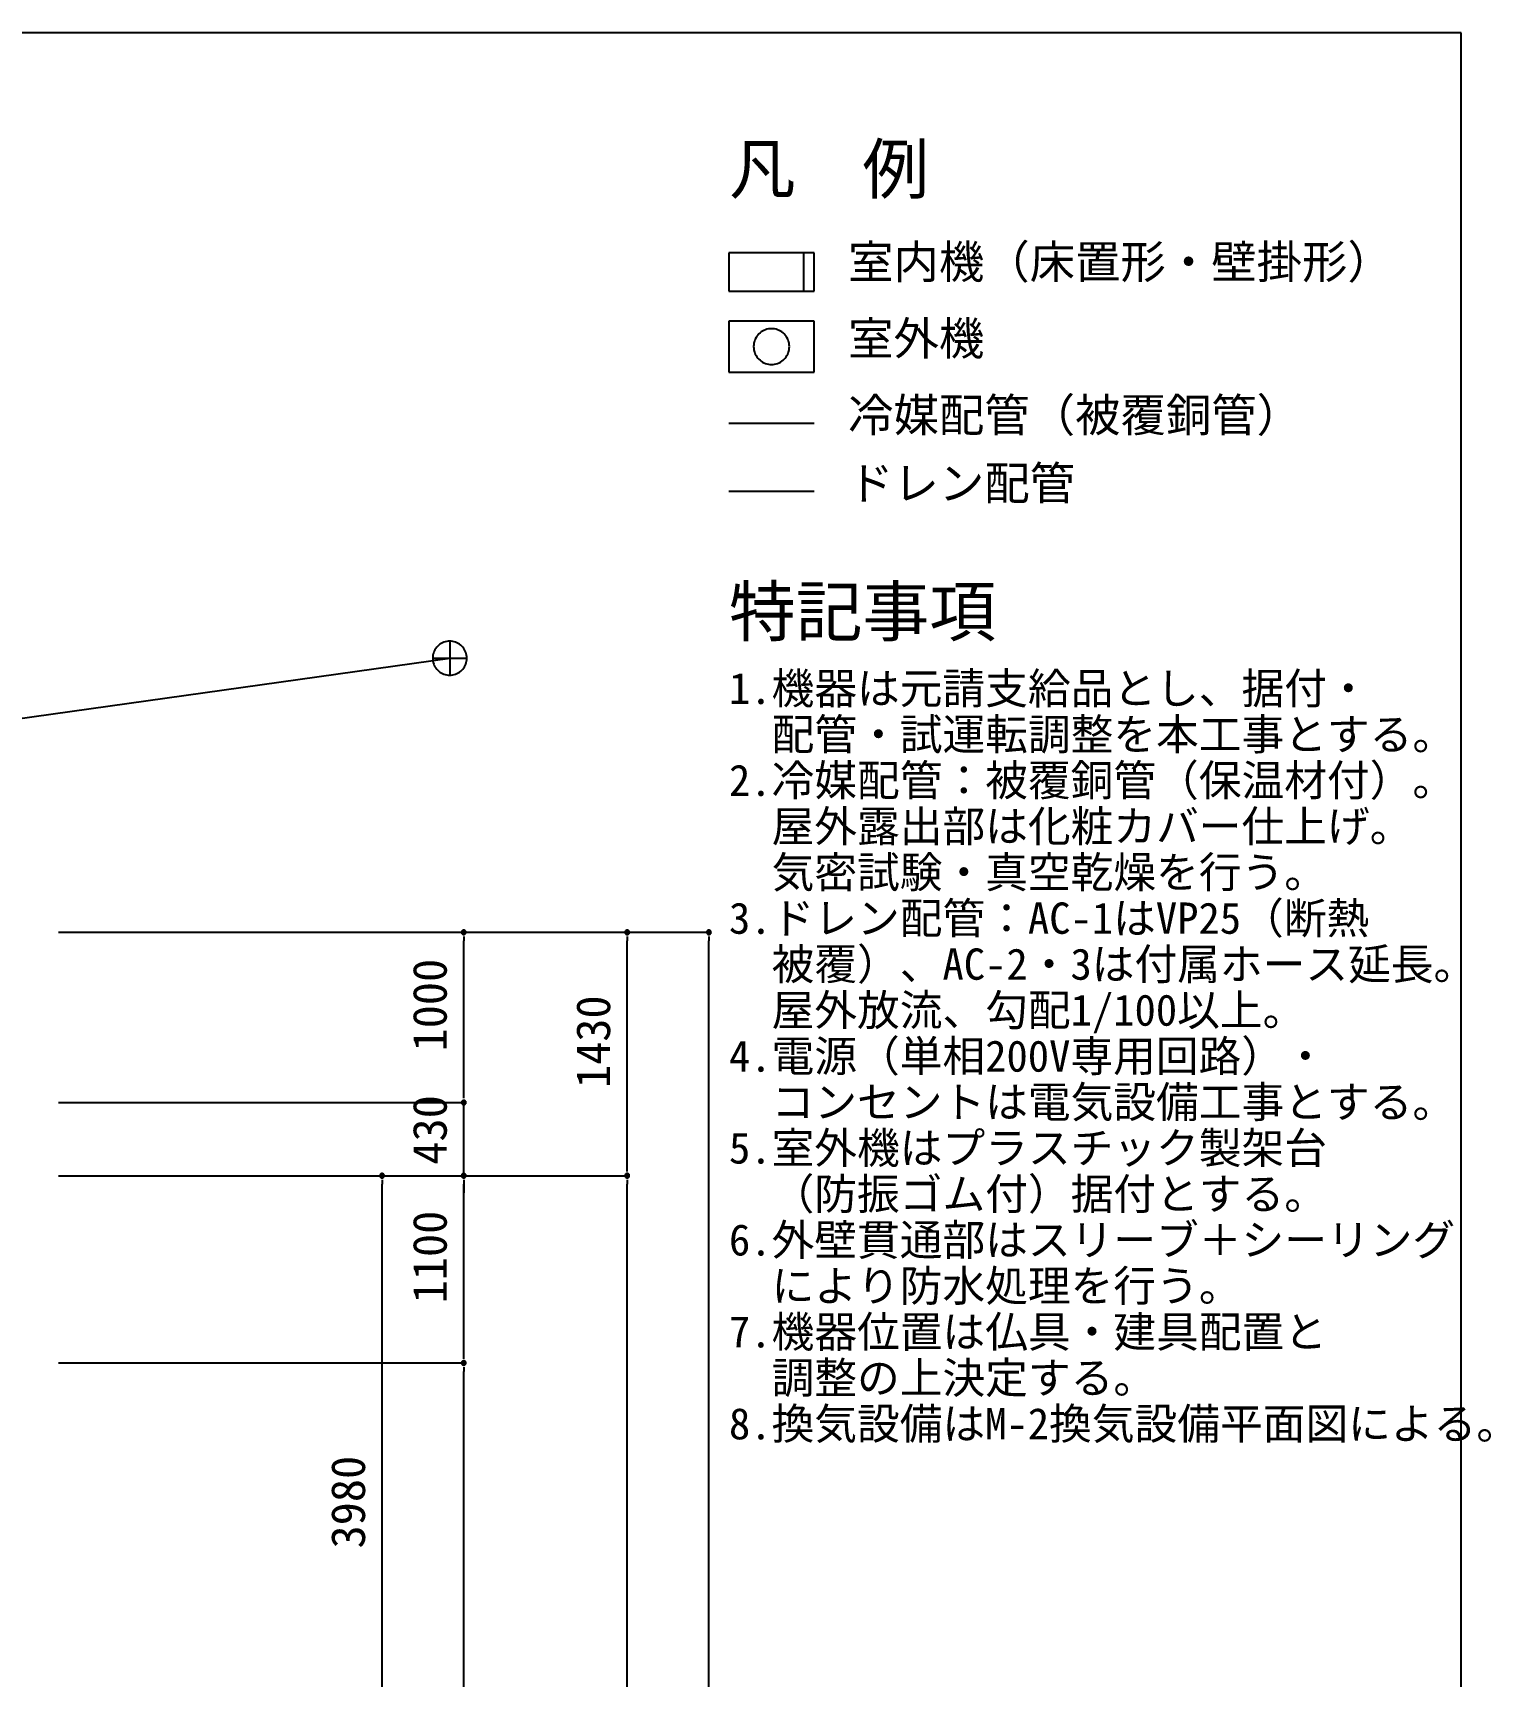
# Model space of a CAD drawing. Header units: millimetres. Extents: x -21029 to 20378, y -14043 to 14043.
# Drawn here: x 11811 to 20378, y 4389 to 14043 of the extents above; entities that cross this region are included whole.
import ezdxf

# ---------------------------------------------------------------- set-up
doc = ezdxf.new("R2010")
doc.units = ezdxf.units.MM
for name, color, linetype in [('0-9', 7, 'Continuous'), ('1-1', 7, 'Continuous'), ('1-6', 7, 'Continuous'), ('1-A', 7, 'Continuous'), ('2-6', 7, 'Continuous')]:
    doc.layers.add(name, color=color, linetype=linetype)
doc.styles.add('JP', font='msgothic.ttc')

msp = doc.modelspace()

# ---------------------------------------------------------------- linework, layer by layer
at = {"layer": '0-9', "color": 7}
for p, q in [((14342, 8771.4), (14342, 8746.4)), ((14342, 8733.9), (14342, 8708.9)), ((15302, 8771.4), (15302, 8746.4)), ((15302, 8733.9), (15302, 8708.9)), ((15782, 8771.4), (15782, 8746.4)), ((15782, 8733.9), (15782, 8708.9)), ((14342, 7783.9), (14342, 7808.9)), ((14342, 7783.9), (14342, 7808.9)), ((14342, 7746.4), (14342, 7771.4)), ((14342, 7746.4), (14342, 7771.4)), ((13862, 7341.4), (13862, 7316.4)), ((14342, 7341.4), (14342, 7316.4)), ((14342, 7341.4), (14342, 7316.4)), ((15302, 7353.9), (15302, 7378.9)), ((15302, 7341.4), (15302, 7316.4)), ((15302, 7316.4), (15302, 7341.4)), ((13862, 7303.9), (13862, 7278.9)), ((14342, 7303.9), (14342, 7278.9)), ((14342, 7303.9), (14342, 7278.9)), ((15302, 7303.9), (15302, 7278.9)), ((14342, 6253.9), (14342, 6278.9)), ((14342, 6241.4), (14342, 6216.4)), ((14342, 6216.4), (14342, 6241.4)), ((14342, 6203.9), (14342, 6178.9))]:
    msp.add_line(p, q, dxfattribs=at)
for points in [[(14342, 8771.4), (14340.9, 8771.3), (14339.8, 8771.2), (14338.7, 8770.9), (14337.7, 8770.6), (14336.7, 8770.2), (14335.7, 8769.7), (14334.8, 8769.1), (14333.9, 8768.4), (14333.1, 8767.7), (14332.4, 8766.9), (14331.7, 8766), (14331.2, 8765.1), (14330.7, 8764.1), (14330.2, 8763.1), (14329.9, 8762.1), (14329.7, 8761), (14329.5, 8759.9), (14329.5, 8758.9), (14329.5, 8757.8), (14329.7, 8756.7), (14329.9, 8755.6), (14330.2, 8754.6), (14330.7, 8753.6), (14331.2, 8752.6), (14331.7, 8751.7), (14332.4, 8750.8), (14333.1, 8750), (14333.9, 8749.3), (14334.8, 8748.6), (14335.7, 8748), (14336.7, 8747.5), (14337.7, 8747.1), (14338.7, 8746.8), (14339.8, 8746.5), (14340.9, 8746.4), (14342, 8746.4), (14343.1, 8746.4), (14344.2, 8746.5), (14345.2, 8746.8), (14346.3, 8747.1), (14347.3, 8747.5), (14348.2, 8748), (14349.2, 8748.6), (14350, 8749.3), (14350.8, 8750), (14351.6, 8750.8), (14352.2, 8751.7), (14352.8, 8752.6), (14353.3, 8753.6), (14353.7, 8754.6), (14354.1, 8755.6), (14354.3, 8756.7), (14354.4, 8757.8), (14354.5, 8758.9), (14354.4, 8759.9), (14354.3, 8761), (14354.1, 8762.1), (14353.7, 8763.1), (14353.3, 8764.1), (14352.8, 8765.1), (14352.2, 8766), (14351.6, 8766.9), (14350.8, 8767.7), (14350, 8768.4), (14349.2, 8769.1), (14348.2, 8769.7), (14347.3, 8770.2), (14346.3, 8770.6), (14345.2, 8770.9), (14344.2, 8771.2), (14343.1, 8771.3), (14342, 8771.4)], [(15302, 8771.4), (15300.9, 8771.3), (15299.8, 8771.2), (15298.7, 8770.9), (15297.7, 8770.6), (15296.7, 8770.2), (15295.7, 8769.7), (15294.8, 8769.1), (15293.9, 8768.4), (15293.1, 8767.7), (15292.4, 8766.9), (15291.7, 8766), (15291.2, 8765.1), (15290.7, 8764.1), (15290.2, 8763.1), (15289.9, 8762.1), (15289.7, 8761), (15289.5, 8759.9), (15289.5, 8758.9), (15289.5, 8757.8), (15289.7, 8756.7), (15289.9, 8755.6), (15290.2, 8754.6), (15290.7, 8753.6), (15291.2, 8752.6), (15291.7, 8751.7), (15292.4, 8750.8), (15293.1, 8750), (15293.9, 8749.3), (15294.8, 8748.6), (15295.7, 8748), (15296.7, 8747.5), (15297.7, 8747.1), (15298.7, 8746.8), (15299.8, 8746.5), (15300.9, 8746.4), (15302, 8746.4), (15303.1, 8746.4), (15304.2, 8746.5), (15305.2, 8746.8), (15306.3, 8747.1), (15307.3, 8747.5), (15308.2, 8748), (15309.2, 8748.6), (15310, 8749.3), (15310.8, 8750), (15311.6, 8750.8), (15312.2, 8751.7), (15312.8, 8752.6), (15313.3, 8753.6), (15313.7, 8754.6), (15314.1, 8755.6), (15314.3, 8756.7), (15314.4, 8757.8), (15314.5, 8758.9), (15314.4, 8759.9), (15314.3, 8761), (15314.1, 8762.1), (15313.7, 8763.1), (15313.3, 8764.1), (15312.8, 8765.1), (15312.2, 8766), (15311.6, 8766.9), (15310.8, 8767.7), (15310, 8768.4), (15309.2, 8769.1), (15308.2, 8769.7), (15307.3, 8770.2), (15306.3, 8770.6), (15305.2, 8770.9), (15304.2, 8771.2), (15303.1, 8771.3), (15302, 8771.4)], [(15782, 8771.4), (15780.9, 8771.3), (15779.8, 8771.2), (15778.7, 8770.9), (15777.7, 8770.6), (15776.7, 8770.2), (15775.7, 8769.7), (15774.8, 8769.1), (15773.9, 8768.4), (15773.1, 8767.7), (15772.4, 8766.9), (15771.7, 8766), (15771.2, 8765.1), (15770.7, 8764.1), (15770.2, 8763.1), (15769.9, 8762.1), (15769.7, 8761), (15769.5, 8759.9), (15769.5, 8758.9), (15769.5, 8757.8), (15769.7, 8756.7), (15769.9, 8755.6), (15770.2, 8754.6), (15770.7, 8753.6), (15771.2, 8752.6), (15771.7, 8751.7), (15772.4, 8750.8), (15773.1, 8750), (15773.9, 8749.3), (15774.8, 8748.6), (15775.7, 8748), (15776.7, 8747.5), (15777.7, 8747.1), (15778.7, 8746.8), (15779.8, 8746.5), (15780.9, 8746.4), (15782, 8746.4), (15783.1, 8746.4), (15784.2, 8746.5), (15785.2, 8746.8), (15786.3, 8747.1), (15787.3, 8747.5), (15788.2, 8748), (15789.2, 8748.6), (15790, 8749.3), (15790.8, 8750), (15791.6, 8750.8), (15792.2, 8751.7), (15792.8, 8752.6), (15793.3, 8753.6), (15793.7, 8754.6), (15794.1, 8755.6), (15794.3, 8756.7), (15794.4, 8757.8), (15794.5, 8758.9), (15794.4, 8759.9), (15794.3, 8761), (15794.1, 8762.1), (15793.7, 8763.1), (15793.3, 8764.1), (15792.8, 8765.1), (15792.2, 8766), (15791.6, 8766.9), (15790.8, 8767.7), (15790, 8768.4), (15789.2, 8769.1), (15788.2, 8769.7), (15787.3, 8770.2), (15786.3, 8770.6), (15785.2, 8770.9), (15784.2, 8771.2), (15783.1, 8771.3), (15782, 8771.4)], [(14342, 7746.4), (14343.1, 7746.4), (14344.2, 7746.5), (14345.2, 7746.8), (14346.3, 7747.1), (14347.3, 7747.5), (14348.2, 7748), (14349.2, 7748.6), (14350, 7749.3), (14350.8, 7750), (14351.6, 7750.8), (14352.2, 7751.7), (14352.8, 7752.6), (14353.3, 7753.6), (14353.7, 7754.6), (14354.1, 7755.6), (14354.3, 7756.7), (14354.4, 7757.8), (14354.5, 7758.9), (14354.4, 7759.9), (14354.3, 7761), (14354.1, 7762.1), (14353.7, 7763.1), (14353.3, 7764.1), (14352.8, 7765.1), (14352.2, 7766), (14351.6, 7766.9), (14350.8, 7767.7), (14350, 7768.4), (14349.2, 7769.1), (14348.2, 7769.7), (14347.3, 7770.2), (14346.3, 7770.6), (14345.2, 7770.9), (14344.2, 7771.2), (14343.1, 7771.3), (14342, 7771.4), (14340.9, 7771.3), (14339.8, 7771.2), (14338.7, 7770.9), (14337.7, 7770.6), (14336.7, 7770.2), (14335.7, 7769.7), (14334.8, 7769.1), (14333.9, 7768.4), (14333.1, 7767.7), (14332.4, 7766.9), (14331.7, 7766), (14331.2, 7765.1), (14330.7, 7764.1), (14330.2, 7763.1), (14329.9, 7762.1), (14329.7, 7761), (14329.5, 7759.9), (14329.5, 7758.9), (14329.5, 7757.8), (14329.7, 7756.7), (14329.9, 7755.6), (14330.2, 7754.6), (14330.7, 7753.6), (14331.2, 7752.6), (14331.7, 7751.7), (14332.4, 7750.8), (14333.1, 7750), (14333.9, 7749.3), (14334.8, 7748.6), (14335.7, 7748), (14336.7, 7747.5), (14337.7, 7747.1), (14338.7, 7746.8), (14339.8, 7746.5), (14340.9, 7746.4), (14342, 7746.4)], [(14342, 7746.4), (14343.1, 7746.4), (14344.2, 7746.5), (14345.2, 7746.8), (14346.3, 7747.1), (14347.3, 7747.5), (14348.2, 7748), (14349.2, 7748.6), (14350, 7749.3), (14350.8, 7750), (14351.6, 7750.8), (14352.2, 7751.7), (14352.8, 7752.6), (14353.3, 7753.6), (14353.7, 7754.6), (14354.1, 7755.6), (14354.3, 7756.7), (14354.4, 7757.8), (14354.5, 7758.9), (14354.4, 7759.9), (14354.3, 7761), (14354.1, 7762.1), (14353.7, 7763.1), (14353.3, 7764.1), (14352.8, 7765.1), (14352.2, 7766), (14351.6, 7766.9), (14350.8, 7767.7), (14350, 7768.4), (14349.2, 7769.1), (14348.2, 7769.7), (14347.3, 7770.2), (14346.3, 7770.6), (14345.2, 7770.9), (14344.2, 7771.2), (14343.1, 7771.3), (14342, 7771.4), (14340.9, 7771.3), (14339.8, 7771.2), (14338.7, 7770.9), (14337.7, 7770.6), (14336.7, 7770.2), (14335.7, 7769.7), (14334.8, 7769.1), (14333.9, 7768.4), (14333.1, 7767.7), (14332.4, 7766.9), (14331.7, 7766), (14331.2, 7765.1), (14330.7, 7764.1), (14330.2, 7763.1), (14329.9, 7762.1), (14329.7, 7761), (14329.5, 7759.9), (14329.5, 7758.9), (14329.5, 7757.8), (14329.7, 7756.7), (14329.9, 7755.6), (14330.2, 7754.6), (14330.7, 7753.6), (14331.2, 7752.6), (14331.7, 7751.7), (14332.4, 7750.8), (14333.1, 7750), (14333.9, 7749.3), (14334.8, 7748.6), (14335.7, 7748), (14336.7, 7747.5), (14337.7, 7747.1), (14338.7, 7746.8), (14339.8, 7746.5), (14340.9, 7746.4), (14342, 7746.4)], [(13862, 7341.4), (13860.9, 7341.3), (13859.8, 7341.2), (13858.7, 7340.9), (13857.7, 7340.6), (13856.7, 7340.2), (13855.7, 7339.7), (13854.8, 7339.1), (13853.9, 7338.4), (13853.1, 7337.7), (13852.4, 7336.9), (13851.7, 7336), (13851.2, 7335.1), (13850.7, 7334.1), (13850.2, 7333.1), (13849.9, 7332.1), (13849.7, 7331), (13849.5, 7329.9), (13849.5, 7328.9), (13849.5, 7327.8), (13849.7, 7326.7), (13849.9, 7325.6), (13850.2, 7324.6), (13850.7, 7323.6), (13851.2, 7322.6), (13851.7, 7321.7), (13852.4, 7320.8), (13853.1, 7320), (13853.9, 7319.3), (13854.8, 7318.6), (13855.7, 7318), (13856.7, 7317.5), (13857.7, 7317.1), (13858.7, 7316.8), (13859.8, 7316.5), (13860.9, 7316.4), (13862, 7316.4), (13863.1, 7316.4), (13864.2, 7316.5), (13865.2, 7316.8), (13866.3, 7317.1), (13867.3, 7317.5), (13868.2, 7318), (13869.2, 7318.6), (13870, 7319.3), (13870.8, 7320), (13871.6, 7320.8), (13872.2, 7321.7), (13872.8, 7322.6), (13873.3, 7323.6), (13873.7, 7324.6), (13874.1, 7325.6), (13874.3, 7326.7), (13874.4, 7327.8), (13874.5, 7328.9), (13874.4, 7329.9), (13874.3, 7331), (13874.1, 7332.1), (13873.7, 7333.1), (13873.3, 7334.1), (13872.8, 7335.1), (13872.2, 7336), (13871.6, 7336.9), (13870.8, 7337.7), (13870, 7338.4), (13869.2, 7339.1), (13868.2, 7339.7), (13867.3, 7340.2), (13866.3, 7340.6), (13865.2, 7340.9), (13864.2, 7341.2), (13863.1, 7341.3), (13862, 7341.4)], [(14342, 7341.4), (14340.9, 7341.3), (14339.8, 7341.2), (14338.7, 7340.9), (14337.7, 7340.6), (14336.7, 7340.2), (14335.7, 7339.7), (14334.8, 7339.1), (14333.9, 7338.4), (14333.1, 7337.7), (14332.4, 7336.9), (14331.7, 7336), (14331.2, 7335.1), (14330.7, 7334.1), (14330.2, 7333.1), (14329.9, 7332.1), (14329.7, 7331), (14329.5, 7329.9), (14329.5, 7328.9), (14329.5, 7327.8), (14329.7, 7326.7), (14329.9, 7325.6), (14330.2, 7324.6), (14330.7, 7323.6), (14331.2, 7322.6), (14331.7, 7321.7), (14332.4, 7320.8), (14333.1, 7320), (14333.9, 7319.3), (14334.8, 7318.6), (14335.7, 7318), (14336.7, 7317.5), (14337.7, 7317.1), (14338.7, 7316.8), (14339.8, 7316.5), (14340.9, 7316.4), (14342, 7316.4), (14343.1, 7316.4), (14344.2, 7316.5), (14345.2, 7316.8), (14346.3, 7317.1), (14347.3, 7317.5), (14348.2, 7318), (14349.2, 7318.6), (14350, 7319.3), (14350.8, 7320), (14351.6, 7320.8), (14352.2, 7321.7), (14352.8, 7322.6), (14353.3, 7323.6), (14353.7, 7324.6), (14354.1, 7325.6), (14354.3, 7326.7), (14354.4, 7327.8), (14354.5, 7328.9), (14354.4, 7329.9), (14354.3, 7331), (14354.1, 7332.1), (14353.7, 7333.1), (14353.3, 7334.1), (14352.8, 7335.1), (14352.2, 7336), (14351.6, 7336.9), (14350.8, 7337.7), (14350, 7338.4), (14349.2, 7339.1), (14348.2, 7339.7), (14347.3, 7340.2), (14346.3, 7340.6), (14345.2, 7340.9), (14344.2, 7341.2), (14343.1, 7341.3), (14342, 7341.4)], [(14342, 7341.4), (14340.9, 7341.3), (14339.8, 7341.2), (14338.7, 7340.9), (14337.7, 7340.6), (14336.7, 7340.2), (14335.7, 7339.7), (14334.8, 7339.1), (14333.9, 7338.4), (14333.1, 7337.7), (14332.4, 7336.9), (14331.7, 7336), (14331.2, 7335.1), (14330.7, 7334.1), (14330.2, 7333.1), (14329.9, 7332.1), (14329.7, 7331), (14329.5, 7329.9), (14329.5, 7328.9), (14329.5, 7327.8), (14329.7, 7326.7), (14329.9, 7325.6), (14330.2, 7324.6), (14330.7, 7323.6), (14331.2, 7322.6), (14331.7, 7321.7), (14332.4, 7320.8), (14333.1, 7320), (14333.9, 7319.3), (14334.8, 7318.6), (14335.7, 7318), (14336.7, 7317.5), (14337.7, 7317.1), (14338.7, 7316.8), (14339.8, 7316.5), (14340.9, 7316.4), (14342, 7316.4), (14343.1, 7316.4), (14344.2, 7316.5), (14345.2, 7316.8), (14346.3, 7317.1), (14347.3, 7317.5), (14348.2, 7318), (14349.2, 7318.6), (14350, 7319.3), (14350.8, 7320), (14351.6, 7320.8), (14352.2, 7321.7), (14352.8, 7322.6), (14353.3, 7323.6), (14353.7, 7324.6), (14354.1, 7325.6), (14354.3, 7326.7), (14354.4, 7327.8), (14354.5, 7328.9), (14354.4, 7329.9), (14354.3, 7331), (14354.1, 7332.1), (14353.7, 7333.1), (14353.3, 7334.1), (14352.8, 7335.1), (14352.2, 7336), (14351.6, 7336.9), (14350.8, 7337.7), (14350, 7338.4), (14349.2, 7339.1), (14348.2, 7339.7), (14347.3, 7340.2), (14346.3, 7340.6), (14345.2, 7340.9), (14344.2, 7341.2), (14343.1, 7341.3), (14342, 7341.4)], [(15302, 7341.4), (15300.9, 7341.3), (15299.8, 7341.2), (15298.7, 7340.9), (15297.7, 7340.6), (15296.7, 7340.2), (15295.7, 7339.7), (15294.8, 7339.1), (15293.9, 7338.4), (15293.1, 7337.7), (15292.4, 7336.9), (15291.7, 7336), (15291.2, 7335.1), (15290.7, 7334.1), (15290.2, 7333.1), (15289.9, 7332.1), (15289.7, 7331), (15289.5, 7329.9), (15289.5, 7328.9), (15289.5, 7327.8), (15289.7, 7326.7), (15289.9, 7325.6), (15290.2, 7324.6), (15290.7, 7323.6), (15291.2, 7322.6), (15291.7, 7321.7), (15292.4, 7320.8), (15293.1, 7320), (15293.9, 7319.3), (15294.8, 7318.6), (15295.7, 7318), (15296.7, 7317.5), (15297.7, 7317.1), (15298.7, 7316.8), (15299.8, 7316.5), (15300.9, 7316.4), (15302, 7316.4), (15303.1, 7316.4), (15304.2, 7316.5), (15305.2, 7316.8), (15306.3, 7317.1), (15307.3, 7317.5), (15308.2, 7318), (15309.2, 7318.6), (15310, 7319.3), (15310.8, 7320), (15311.6, 7320.8), (15312.2, 7321.7), (15312.8, 7322.6), (15313.3, 7323.6), (15313.7, 7324.6), (15314.1, 7325.6), (15314.3, 7326.7), (15314.4, 7327.8), (15314.5, 7328.9), (15314.4, 7329.9), (15314.3, 7331), (15314.1, 7332.1), (15313.7, 7333.1), (15313.3, 7334.1), (15312.8, 7335.1), (15312.2, 7336), (15311.6, 7336.9), (15310.8, 7337.7), (15310, 7338.4), (15309.2, 7339.1), (15308.2, 7339.7), (15307.3, 7340.2), (15306.3, 7340.6), (15305.2, 7340.9), (15304.2, 7341.2), (15303.1, 7341.3), (15302, 7341.4)], [(15302, 7316.4), (15303.1, 7316.4), (15304.2, 7316.5), (15305.2, 7316.8), (15306.3, 7317.1), (15307.3, 7317.5), (15308.2, 7318), (15309.2, 7318.6), (15310, 7319.3), (15310.8, 7320), (15311.6, 7320.8), (15312.2, 7321.7), (15312.8, 7322.6), (15313.3, 7323.6), (15313.7, 7324.6), (15314.1, 7325.6), (15314.3, 7326.7), (15314.4, 7327.8), (15314.5, 7328.9), (15314.4, 7329.9), (15314.3, 7331), (15314.1, 7332.1), (15313.7, 7333.1), (15313.3, 7334.1), (15312.8, 7335.1), (15312.2, 7336), (15311.6, 7336.9), (15310.8, 7337.7), (15310, 7338.4), (15309.2, 7339.1), (15308.2, 7339.7), (15307.3, 7340.2), (15306.3, 7340.6), (15305.2, 7340.9), (15304.2, 7341.2), (15303.1, 7341.3), (15302, 7341.4), (15300.9, 7341.3), (15299.8, 7341.2), (15298.7, 7340.9), (15297.7, 7340.6), (15296.7, 7340.2), (15295.7, 7339.7), (15294.8, 7339.1), (15293.9, 7338.4), (15293.1, 7337.7), (15292.4, 7336.9), (15291.7, 7336), (15291.2, 7335.1), (15290.7, 7334.1), (15290.2, 7333.1), (15289.9, 7332.1), (15289.7, 7331), (15289.5, 7329.9), (15289.5, 7328.9), (15289.5, 7327.8), (15289.7, 7326.7), (15289.9, 7325.6), (15290.2, 7324.6), (15290.7, 7323.6), (15291.2, 7322.6), (15291.7, 7321.7), (15292.4, 7320.8), (15293.1, 7320), (15293.9, 7319.3), (15294.8, 7318.6), (15295.7, 7318), (15296.7, 7317.5), (15297.7, 7317.1), (15298.7, 7316.8), (15299.8, 7316.5), (15300.9, 7316.4), (15302, 7316.4)], [(14342, 6241.4), (14340.9, 6241.3), (14339.8, 6241.2), (14338.7, 6240.9), (14337.7, 6240.6), (14336.7, 6240.2), (14335.7, 6239.7), (14334.8, 6239.1), (14333.9, 6238.4), (14333.1, 6237.7), (14332.4, 6236.9), (14331.7, 6236), (14331.2, 6235.1), (14330.7, 6234.1), (14330.2, 6233.1), (14329.9, 6232.1), (14329.7, 6231), (14329.5, 6229.9), (14329.5, 6228.9), (14329.5, 6227.8), (14329.7, 6226.7), (14329.9, 6225.6), (14330.2, 6224.6), (14330.7, 6223.6), (14331.2, 6222.6), (14331.7, 6221.7), (14332.4, 6220.8), (14333.1, 6220), (14333.9, 6219.3), (14334.8, 6218.6), (14335.7, 6218), (14336.7, 6217.5), (14337.7, 6217.1), (14338.7, 6216.8), (14339.8, 6216.5), (14340.9, 6216.4), (14342, 6216.4), (14343.1, 6216.4), (14344.2, 6216.5), (14345.2, 6216.8), (14346.3, 6217.1), (14347.3, 6217.5), (14348.2, 6218), (14349.2, 6218.6), (14350, 6219.3), (14350.8, 6220), (14351.6, 6220.8), (14352.2, 6221.7), (14352.8, 6222.6), (14353.3, 6223.6), (14353.7, 6224.6), (14354.1, 6225.6), (14354.3, 6226.7), (14354.4, 6227.8), (14354.5, 6228.9), (14354.4, 6229.9), (14354.3, 6231), (14354.1, 6232.1), (14353.7, 6233.1), (14353.3, 6234.1), (14352.8, 6235.1), (14352.2, 6236), (14351.6, 6236.9), (14350.8, 6237.7), (14350, 6238.4), (14349.2, 6239.1), (14348.2, 6239.7), (14347.3, 6240.2), (14346.3, 6240.6), (14345.2, 6240.9), (14344.2, 6241.2), (14343.1, 6241.3), (14342, 6241.4)], [(14342, 6216.4), (14343.1, 6216.4), (14344.2, 6216.5), (14345.2, 6216.8), (14346.3, 6217.1), (14347.3, 6217.5), (14348.2, 6218), (14349.2, 6218.6), (14350, 6219.3), (14350.8, 6220), (14351.6, 6220.8), (14352.2, 6221.7), (14352.8, 6222.6), (14353.3, 6223.6), (14353.7, 6224.6), (14354.1, 6225.6), (14354.3, 6226.7), (14354.4, 6227.8), (14354.5, 6228.9), (14354.4, 6229.9), (14354.3, 6231), (14354.1, 6232.1), (14353.7, 6233.1), (14353.3, 6234.1), (14352.8, 6235.1), (14352.2, 6236), (14351.6, 6236.9), (14350.8, 6237.7), (14350, 6238.4), (14349.2, 6239.1), (14348.2, 6239.7), (14347.3, 6240.2), (14346.3, 6240.6), (14345.2, 6240.9), (14344.2, 6241.2), (14343.1, 6241.3), (14342, 6241.4), (14340.9, 6241.3), (14339.8, 6241.2), (14338.7, 6240.9), (14337.7, 6240.6), (14336.7, 6240.2), (14335.7, 6239.7), (14334.8, 6239.1), (14333.9, 6238.4), (14333.1, 6237.7), (14332.4, 6236.9), (14331.7, 6236), (14331.2, 6235.1), (14330.7, 6234.1), (14330.2, 6233.1), (14329.9, 6232.1), (14329.7, 6231), (14329.5, 6229.9), (14329.5, 6228.9), (14329.5, 6227.8), (14329.7, 6226.7), (14329.9, 6225.6), (14330.2, 6224.6), (14330.7, 6223.6), (14331.2, 6222.6), (14331.7, 6221.7), (14332.4, 6220.8), (14333.1, 6220), (14333.9, 6219.3), (14334.8, 6218.6), (14335.7, 6218), (14336.7, 6217.5), (14337.7, 6217.1), (14338.7, 6216.8), (14339.8, 6216.5), (14340.9, 6216.4), (14342, 6216.4)]]:
    msp.add_lwpolyline(points, dxfattribs=at)
at = {"layer": '1-1', "color": 7}
for p, q in [((11962, 8758.9), (15782, 8758.9)), ((11962, 8758.9), (15302, 8758.9)), ((11962, 8758.9), (14342, 8758.9)), ((14342, 7808.9), (14342, 8708.9)), ((15302, 7378.9), (15302, 8708.9)), ((15782, -4421.1), (15782, 8708.9)), ((14342, 7808.9), (14342, 7858.9)), ((11962, 7758.9), (14342, 7758.9)), ((11962, 7758.9), (14342, 7758.9)), ((14342, 7328.9), (14342, 7758.9)), ((11962, 7328.9), (15302, 7328.9)), ((11962, 7328.9), (15302, 7328.9)), ((11962, 7328.9), (14342, 7328.9)), ((11962, 7328.9), (14342, 7328.9)), ((11962, 7328.9), (13862, 7328.9)), ((13862, 3398.9), (13862, 7278.9)), ((14342, 6278.9), (14342, 7278.9)), ((14342, 7278.9), (14342, 7228.9)), ((15302, -4421.1), (15302, 7278.9)), ((11962, 6228.9), (14342, 6228.9)), ((11962, 6228.9), (14342, 6228.9)), ((14342, 1478.9), (14342, 6178.9))]:
    msp.add_line(p, q, dxfattribs=at)
at = {"layer": '1-6', "color": 1}
for p, q in [((20200.8, 14042.9), (-20200.8, 14042.9)), ((20200.8, -14042.9), (20200.8, 14042.9))]:
    msp.add_line(p, q, dxfattribs=at)
at = {"layer": '1-A', "color": 7}
for p, q in [((14259.5, 10469.2), (14259.5, 10269.2)), ((6759.5, 9319.2), (14259.5, 10369.2)), ((14159.5, 10369.2), (14359.5, 10369.2))]:
    msp.add_line(p, q, dxfattribs=at)
msp.add_lwpolyline([(14359.5, 10369.2), (14359.2, 10377.9), (14358, 10386.5), (14356.1, 10395), (14353.5, 10403.4), (14350.2, 10411.4), (14346.2, 10419.2), (14341.5, 10426.5), (14336.2, 10433.4), (14330.3, 10439.9), (14323.8, 10445.8), (14316.9, 10451.1), (14309.5, 10455.8), (14301.8, 10459.8), (14293.8, 10463.1), (14285.4, 10465.7), (14276.9, 10467.6), (14268.3, 10468.8), (14259.5, 10469.2), (14250.8, 10468.8), (14242.2, 10467.6), (14233.7, 10465.7), (14225.3, 10463.1), (14217.3, 10459.8), (14209.5, 10455.8), (14202.2, 10451.1), (14195.3, 10445.8), (14188.8, 10439.9), (14182.9, 10433.4), (14177.6, 10426.5), (14172.9, 10419.2), (14168.9, 10411.4), (14165.6, 10403.4), (14163, 10395), (14161.1, 10386.5), (14159.9, 10377.9), (14159.5, 10369.2), (14159.9, 10360.4), (14161.1, 10351.8), (14163, 10343.3), (14165.6, 10335), (14168.9, 10326.9), (14172.9, 10319.2), (14177.6, 10311.8), (14182.9, 10304.9), (14188.8, 10298.4), (14195.3, 10292.6), (14202.2, 10287.2), (14209.5, 10282.6), (14217.3, 10278.5), (14225.3, 10275.2), (14233.7, 10272.6), (14242.2, 10270.7), (14250.8, 10269.5), (14259.5, 10269.2), (14268.3, 10269.5), (14276.9, 10270.7), (14285.4, 10272.6), (14293.8, 10275.2), (14301.8, 10278.5), (14309.5, 10282.6), (14316.9, 10287.2), (14323.8, 10292.6), (14330.3, 10298.4), (14336.2, 10304.9), (14341.5, 10311.8), (14346.2, 10319.2), (14350.2, 10326.9), (14353.5, 10335), (14356.1, 10343.3), (14358, 10351.8), (14359.2, 10360.4), (14359.5, 10369.2)], dxfattribs=at)
at = {"layer": '2-6', "color": 6}
for p, q in [((16400, 12750), (15900, 12750)), ((15900, 12750), (15900, 12525)), ((16340, 12525), (16340, 12750)), ((16400, 12525), (16400, 12750)), ((15900, 12525), (16400, 12525)), ((16400, 12350), (15900, 12350)), ((15900, 12350), (15900, 12050)), ((16400, 12050), (16400, 12350)), ((15900, 12050), (16400, 12050))]:
    msp.add_line(p, q, dxfattribs=at)
at = {"layer": '2-6', "color": 3}
msp.add_line((15900, 11750), (16400, 11750), dxfattribs=at)
at = {"layer": '2-6', "color": 5}
msp.add_line((15900, 11350), (16400, 11350), dxfattribs=at)
at = {"layer": '2-6', "color": 6}
msp.add_lwpolyline([(16255, 12200), (16254.6, 12209.2), (16253.4, 12218.2), (16251.4, 12227.2), (16248.7, 12235.9), (16245.2, 12244.4), (16240.9, 12252.5), (16236, 12260.2), (16230.4, 12267.5), (16224.2, 12274.2), (16217.5, 12280.4), (16210.2, 12286), (16202.5, 12290.9), (16194.4, 12295.2), (16185.9, 12298.7), (16177.2, 12301.4), (16168.2, 12303.4), (16159.2, 12304.6), (16150, 12305), (16140.8, 12304.6), (16131.8, 12303.4), (16122.8, 12301.4), (16114.1, 12298.7), (16105.6, 12295.2), (16097.5, 12290.9), (16089.8, 12286), (16082.5, 12280.4), (16075.8, 12274.2), (16069.6, 12267.5), (16064, 12260.2), (16059.1, 12252.5), (16054.8, 12244.4), (16051.3, 12235.9), (16048.6, 12227.2), (16046.6, 12218.2), (16045.4, 12209.2), (16045, 12200), (16045.4, 12190.8), (16046.6, 12181.8), (16048.6, 12172.8), (16051.3, 12164.1), (16054.8, 12155.6), (16059.1, 12147.5), (16064, 12139.8), (16069.6, 12132.5), (16075.8, 12125.8), (16082.5, 12119.6), (16089.8, 12114), (16097.5, 12109.1), (16105.6, 12104.8), (16114.1, 12101.3), (16122.8, 12098.6), (16131.8, 12096.6), (16140.8, 12095.4), (16150, 12095), (16159.2, 12095.4), (16168.2, 12096.6), (16177.2, 12098.6), (16185.9, 12101.3), (16194.4, 12104.8), (16202.5, 12109.1), (16210.2, 12114), (16217.5, 12119.6), (16224.2, 12125.8), (16230.4, 12132.5), (16236, 12139.8), (16240.9, 12147.5), (16245.2, 12155.6), (16248.7, 12164.1), (16251.4, 12172.8), (16253.4, 12181.8), (16254.6, 12190.8), (16255, 12200)], dxfattribs=at)

# ---------------------------------------------------------------- texts
at = {"layer": '1-1', "color": 7, "style": 'JP'}
for s, p in [('1000', (14242, 8058.9)), ('1430', (15202, 7843.9)), ('430', (14242, 7393.9)), ('1100', (14242, 6578.9)), ('3980', (13762, 5138.9))]:
    msp.add_text(s, height=200, rotation=90, dxfattribs=at).set_placement(p)
at = {"layer": '2-6', "color": 7, "style": 'JP'}
for s, height, p in [('凡  例', 287.5, (15900, 13100)), ('室内機（床置形・壁掛形）', 195.5, (16600, 12600)), ('室外機', 195.5, (16600, 12150)), ('冷媒配管（被覆銅管）', 195.5, (16600, 11700)), ('ドレン配管', 195.5, (16600, 11300)), ('特記事項', 287.5, (15900, 10500)), ('1.機器は元請支給品とし、据付・', 184, (15900, 10100)), ('  配管・試運転調整を本工事とする。', 184, (15900, 9830)), ('2.冷媒配管：被覆銅管（保温材付）。', 184, (15900, 9560)), ('  屋外露出部は化粧カバー仕上げ。', 184, (15900, 9290)), ('  気密試験・真空乾燥を行う。', 184, (15900, 9020)), ('3.ドレン配管：AC-1はVP25（断熱', 184, (15900, 8750)), ('  被覆）、AC-2・3は付属ホース延長。', 184, (15900, 8480)), ('  屋外放流、勾配1/100以上。', 184, (15900, 8210)), ('4.電源（単相200V専用回路）・', 184, (15900, 7940)), ('  コンセントは電気設備工事とする。', 184, (15900, 7670)), ('5.室外機はプラスチック製架台', 184, (15900, 7400)), ('  （防振ゴム付）据付とする。', 184, (15900, 7130)), ('6.外壁貫通部はスリーブ＋シーリング', 184, (15900, 6860)), ('  により防水処理を行う。', 184, (15900, 6590)), ('7.機器位置は仏具・建具配置と', 184, (15900, 6320)), ('  調整の上決定する。', 184, (15900, 6050)), ('8.換気設備はM-2換気設備平面図による。', 184, (15900, 5780))]:
    msp.add_text(s, height=height, dxfattribs=at).set_placement(p)

doc.saveas('drawing.dxf')
